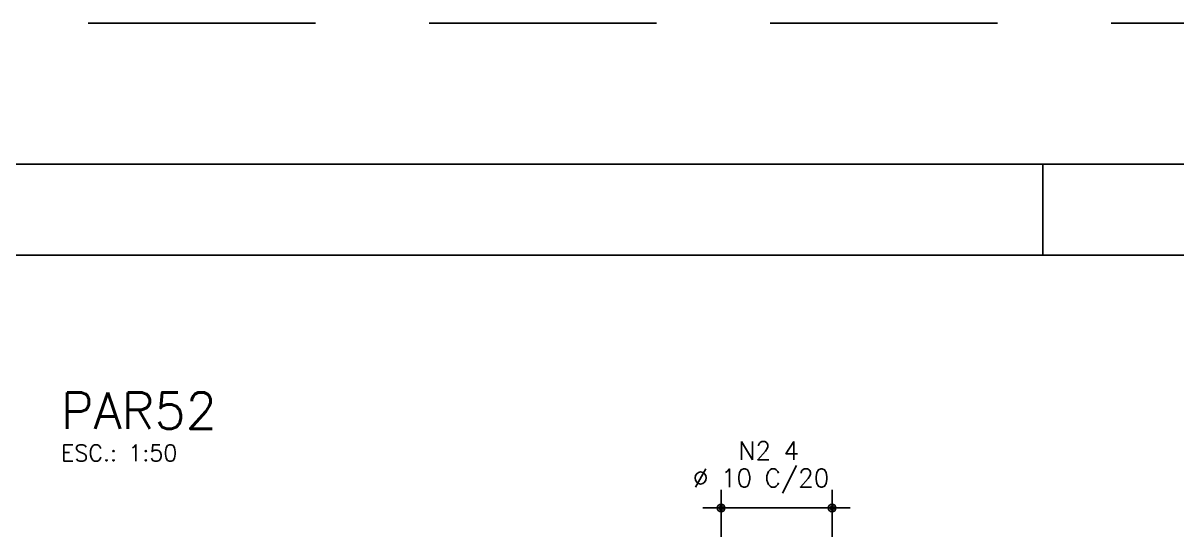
# Model space of a CAD drawing. Extents: x -1.9 to 86, y -1.6 to 60.9.
# Drawn here: x 22.83 to 35.52, y 55.38 to 60.95 of the extents above; entities that cross this region are included whole.
import ezdxf

# ---------------------------------------------------------------- set-up
doc = ezdxf.new("R2010")
doc.units = 0
doc.header["$MEASUREMENT"] = 0
doc.linetypes.add('HIDDEN', pattern=[0.375, 0.25, -0.125])
doc.layers.get('0').update_dxf_attribs({"linetype": 'CONTINUOUS'})
doc.layers.get('Defpoints').update_dxf_attribs({"linetype": 'CONTINUOUS'})
for name, color, linetype in [('ARQ_FOLHA', 7, 'CONTINUOUS'), ('PENA_01', 1, 'CONTINUOUS'), ('PENA_02', 2, 'CONTINUOUS'), ('PENA_03', 3, 'CONTINUOUS'), ('PENA_06', 6, 'CONTINUOUS')]:
    doc.layers.add(name, color=color, linetype=linetype)
doc.styles.get("Standard").update_dxf_attribs({"font": 'ROMANS.SHX'})

# ---------------------------------------------------------------- blocks, each defined once
blk = doc.blocks.new('FOLHA A1 - 841 X 594')
at = {"layer": 'ARQ_FOLHA', "color": 1}
blk.add_line((-500.5, 584), (-500.5, 594), dxfattribs=at)
for points in [[(-841, 0), (0, 0), (0, 594), (-841, 594)], [(-816, 10), (-10, 10), (-10, 584), (-816, 584)]]:
    blk.add_lwpolyline(points, close=True, dxfattribs=at)
at = {"layer": 'Defpoints', "color": 8, "linetype": 'HIDDEN', "ltscale": 100}
blk.add_lwpolyline([(-860.5, 609.5), (-860.5, -15.5), (19.5, -15.5), (19.5, 609.5)], close=True, dxfattribs=at)
blk = doc.blocks.new('*U24')
blk.add_blockref('FOLHA A1 - 841 X 594', (0, 0))

msp = doc.modelspace()

# ---------------------------------------------------------------- linework, layer by layer
at = {"layer": 'PENA_01', "linetype": 'Continuous'}
for p, q in [((30.511, 54.622), (30.511, 55.821)), ((31.731, 54.622), (31.731, 55.821)), ((30.311, 55.621), (31.931, 55.621))]:
    msp.add_line(p, q, dxfattribs=at)
at = {"layer": 'PENA_02', "linetype": 'Continuous'}
for centre, radius in [((30.511, 55.621), 0.0416), ((30.511, 55.621), 0.0208), ((31.731, 55.621), 0.0416), ((31.731, 55.621), 0.0208)]:
    msp.add_circle(centre, radius, dxfattribs=at)

# ---------------------------------------------------------------- block references
at = {"xscale": 0.09999999999999938, "yscale": 0.09999999999999938, "zscale": 0.09999999999999938}
msp.add_blockref('*U24', (84.1, 0), dxfattribs=at)

# ---------------------------------------------------------------- texts
at = {"layer": 'PENA_03', "linetype": 'Continuous'}
for s, height, p in [('N2 4', 0.2, (30.7, 56.151)), ('ESC.: 1:50', 0.18, (23.25, 56.136)), ('%%c 10 C/20', 0.2, (30.2, 55.851))]:
    msp.add_text(s, height=height, dxfattribs=at).set_placement(p)
at = {"layer": 'PENA_06', "linetype": 'Continuous'}
msp.add_text('PAR52', height=0.4, dxfattribs=at).set_placement((23.25, 56.492))

doc.saveas('drawing.dxf')
